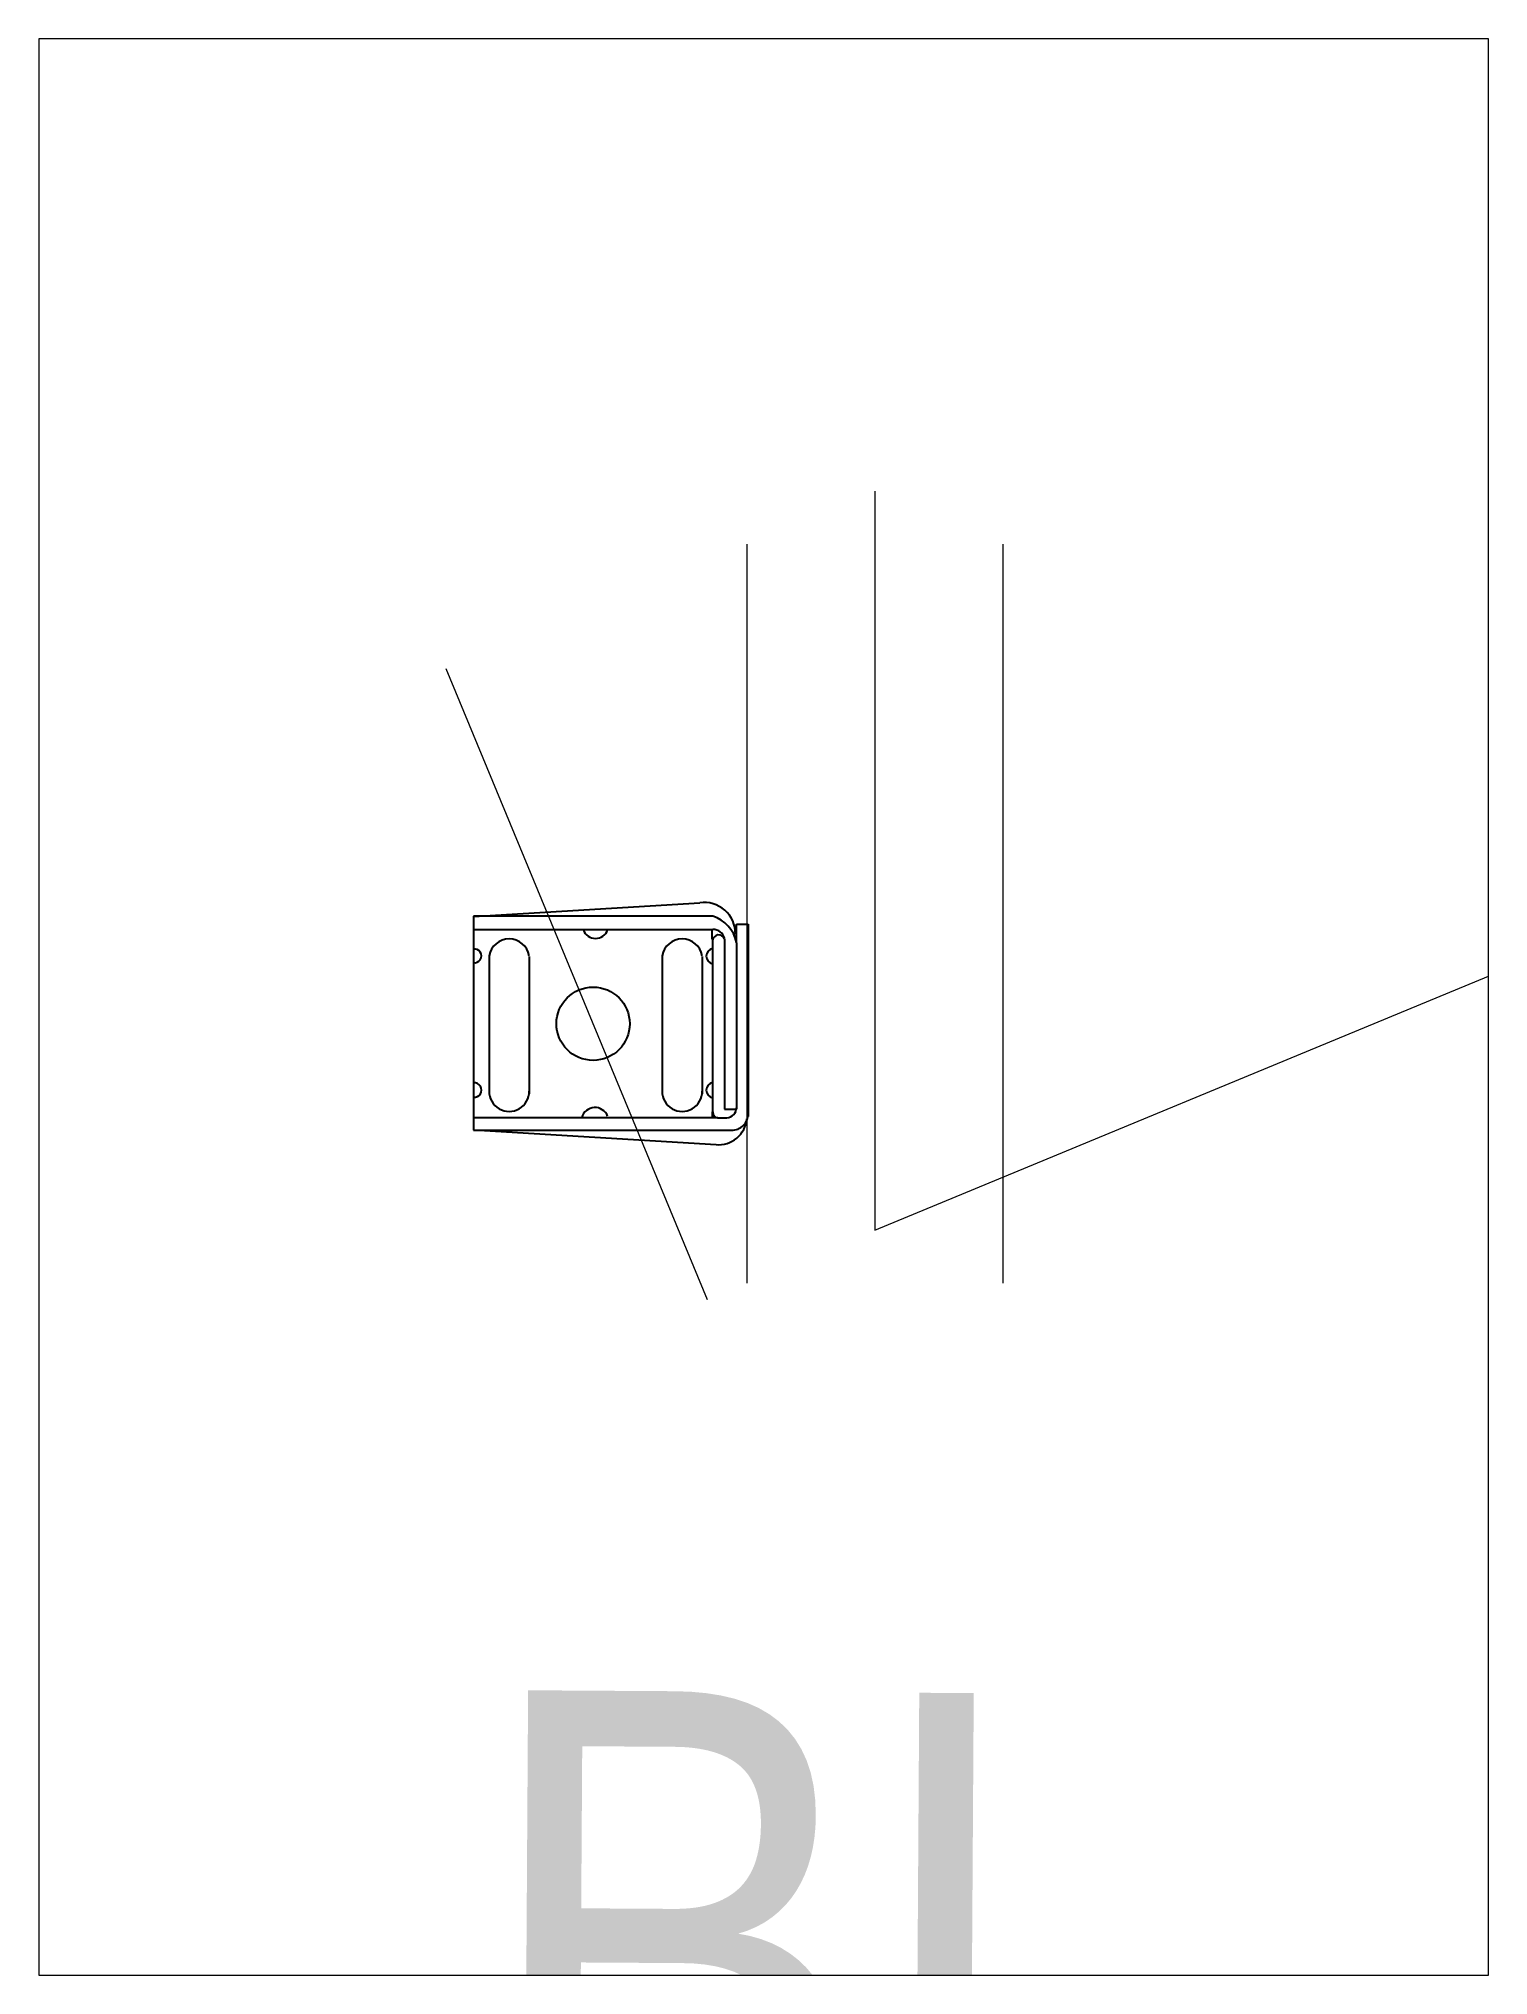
# Paper-space layout 'HD5A Detail' of a CAD drawing. Header units: inches. Extents: x 0 to 7.9, y 0 to 10.6.
# The model-space entities are those that its viewports show. They can reach past a viewport. Long polylines and large blocks are cut down to what shows.
import ezdxf

# ---------------------------------------------------------------- set-up
doc = ezdxf.new("R2010")
doc.units = ezdxf.units.IN
doc.header["$MEASUREMENT"] = 0
doc.layers.add('BEAMS TEXT', color=3, linetype='Continuous', lineweight=20)
doc.layers.add('FOUNDATION', color=7, linetype='Continuous', lineweight=30)
doc.layers.add('DIMENSIONS', color=3, linetype='Continuous')
doc.styles.add('ARCHENTLTD', font='technical.ttf', dxfattribs={"height": 6})

msp = doc.modelspace()

# ---------------------------------------------------------------- linework, layer by layer
for p, q in [((25174.23235, 13504.13044), (25176.88584, 13504.28965)), ((25177.03606, 13504.13457), (25174.23305, 13504.13457)), ((25174.23305, 13504.13457), (25174.23305, 13503.74474)), ((25177.03746, 13503.97123), (25174.23235, 13503.97123)), ((25177.02899, 13503.86408), (25177.02899, 13503.97399)), ((25177.03606, 13503.57173), (25177.03606, 13503.85076)), ((25177.17505, 13503.86562), (25177.17505, 13501.87128)), ((25177.31404, 13503.82222), (25177.31404, 13501.87325)), ((25177.31484, 13503.82617), (25177.31484, 13504.03921)), ((25177.31484, 13504.03921), (25177.45105, 13504.03921)), ((25177.45304, 13504.03727), (25177.45304, 13501.78646)), ((25174.23235, 13503.7961), (25174.23235, 13501.91743)), ((25174.23305, 13503.58995), (25174.23305, 13502.17964)), ((25174.41728, 13503.66836), (25174.41728, 13502.05079)), ((25174.88695, 13503.66046), (25174.88695, 13502.05079)), ((25176.44359, 13503.66836), (25176.44359, 13502.05079)), ((25176.91327, 13503.66046), (25176.91327, 13502.05079)), ((25177.03606, 13502.00305), (25177.03606, 13503.58156)), ((25174.23305, 13502.01196), (25174.23305, 13501.62437)), ((25177.03606, 13501.84029), (25177.03606, 13502.02494)), ((25177.02899, 13501.83864), (25177.02899, 13501.77583)), ((25177.17419, 13501.87128), (25177.31277, 13501.87128)), ((25177.09634, 13501.77004), (25174.23235, 13501.77004)), ((25174.23235, 13501.63085), (25177.07537, 13501.45572)), ((25174.23305, 13501.62437), (25177.03606, 13501.62437)), ((25177.03773, 13501.6247), (25177.27727, 13501.6247)), ((25177.09309, 13501.77068), (25177.20212, 13501.77068))]:
    msp.add_line(p, q)
msp.add_circle((25175.63491, 13502.87269), 0.42938)
for centre, radius, start, end in [((25176.93803, 13503.92859), 0.36481, 359.195621, 98.22635), ((25176.91021, 13503.74043), 0.41361, 11.962838, 72.042501), ((25174.65211, 13503.62743), 0.23838, 9.886531, 170.113469), ((25175.66334, 13504.025), 0.15198, 200.720914, 339.279086), ((25176.67843, 13503.62743), 0.23838, 9.886531, 170.113469), ((25177.10692, 13503.83975), 0.07342, 21.934166, 171.374684), ((25177.04873, 13503.84679), 0.12913, 12.042218, 94.659287), ((25174.24659, 13503.66723), 0.08011, 260.060519, 99.939481), ((25177.05249, 13503.66441), 0.09234, 100.676656, 259.323344), ((25174.24185, 13502.09475), 0.08503, 263.86112, 96.13888), ((25174.65211, 13502.0803), 0.23485, 179.497993, 0.502007), ((25176.67843, 13502.0803), 0.23485, 179.497993, 0.502007), ((25177.05249, 13502.09419), 0.09234, 100.676656, 259.323344), ((25175.65657, 13501.73039), 0.16042, 21.835891, 164.174648), ((25177.1038, 13501.83789), 0.06774, 177.970899, 276.103355), ((25177.19681, 13501.88859), 0.11803, 272.578929, 0.215433), ((25177.25771, 13501.81845), 0.19473, 275.764055, 6.855858), ((25177.10577, 13501.78514), 0.33081, 264.72711, 355.333409)]:
    msp.add_arc(centre, radius, start, end)
at = {"layer": 'DIMENSIONS', "color": 6, "lineweight": 9}
msp.add_line((25178.93754, 13500.45231), (25393.06002, 13589.14475), dxfattribs=at)
at = {"layer": 'FOUNDATION', "lineweight": 9}
for p, q in [((25178.93754, 13509.11145), (25178.93754, 13500.45231)), ((25177.43754, 13508.49013), (25177.43754, 13499.83099)), ((25180.43754, 13508.49013), (25180.43754, 13499.83099))]:
    msp.add_line(p, q, dxfattribs=at)
at = {"layer": 'FOUNDATION', "color": 6, "lineweight": 9}
msp.add_line((25176.9743, 13499.63911), (25173.91283, 13507.03014), dxfattribs=at)

# ---------------------------------------------------------------- texts
at = {"layer": 'BEAMS TEXT', "linetype": 'Continuous', "lineweight": 9, "insert": (25178.42922, 13482.03767), "char_height": 6, "attachment_point": 5, "rotation": 359.6375, "style": 'ARCHENTLTD'}
msp.add_mtext('BL \\P\\P  ', dxfattribs=at)

psp = doc.layouts.new('HD5A Detail')

# ---------------------------------------------------------------- viewports
at = {"layer": '0', "color": 7, "lineweight": 9}
psp.add_viewport(center=(3.969, 5.302), size=(7.938, 10.6042), view_center_point=(25177.63217, 13503.06846), view_height=22.69091, dxfattribs=at)

doc.saveas('drawing.dxf')
